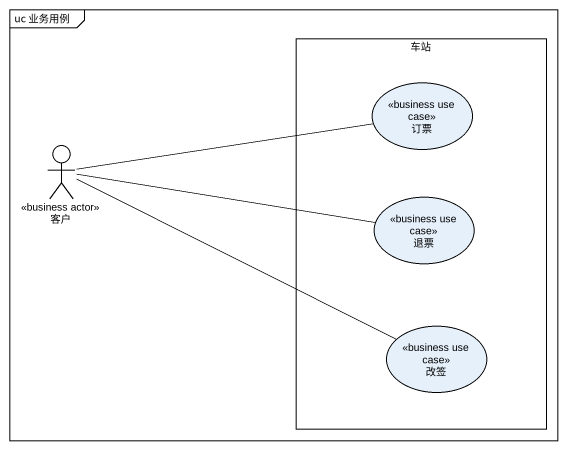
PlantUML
@startuml
mainframe uc 业务用例
rectangle 车站 {
  usecase 订票 <<business use case>>
  usecase 退票 <<business use case>>
  usecase 改签 <<business use case>>
}
actor 客户 <<business actor>>
客户 -right- 订票
客户 -right- 退票
客户 -right- 改签
@enduml
